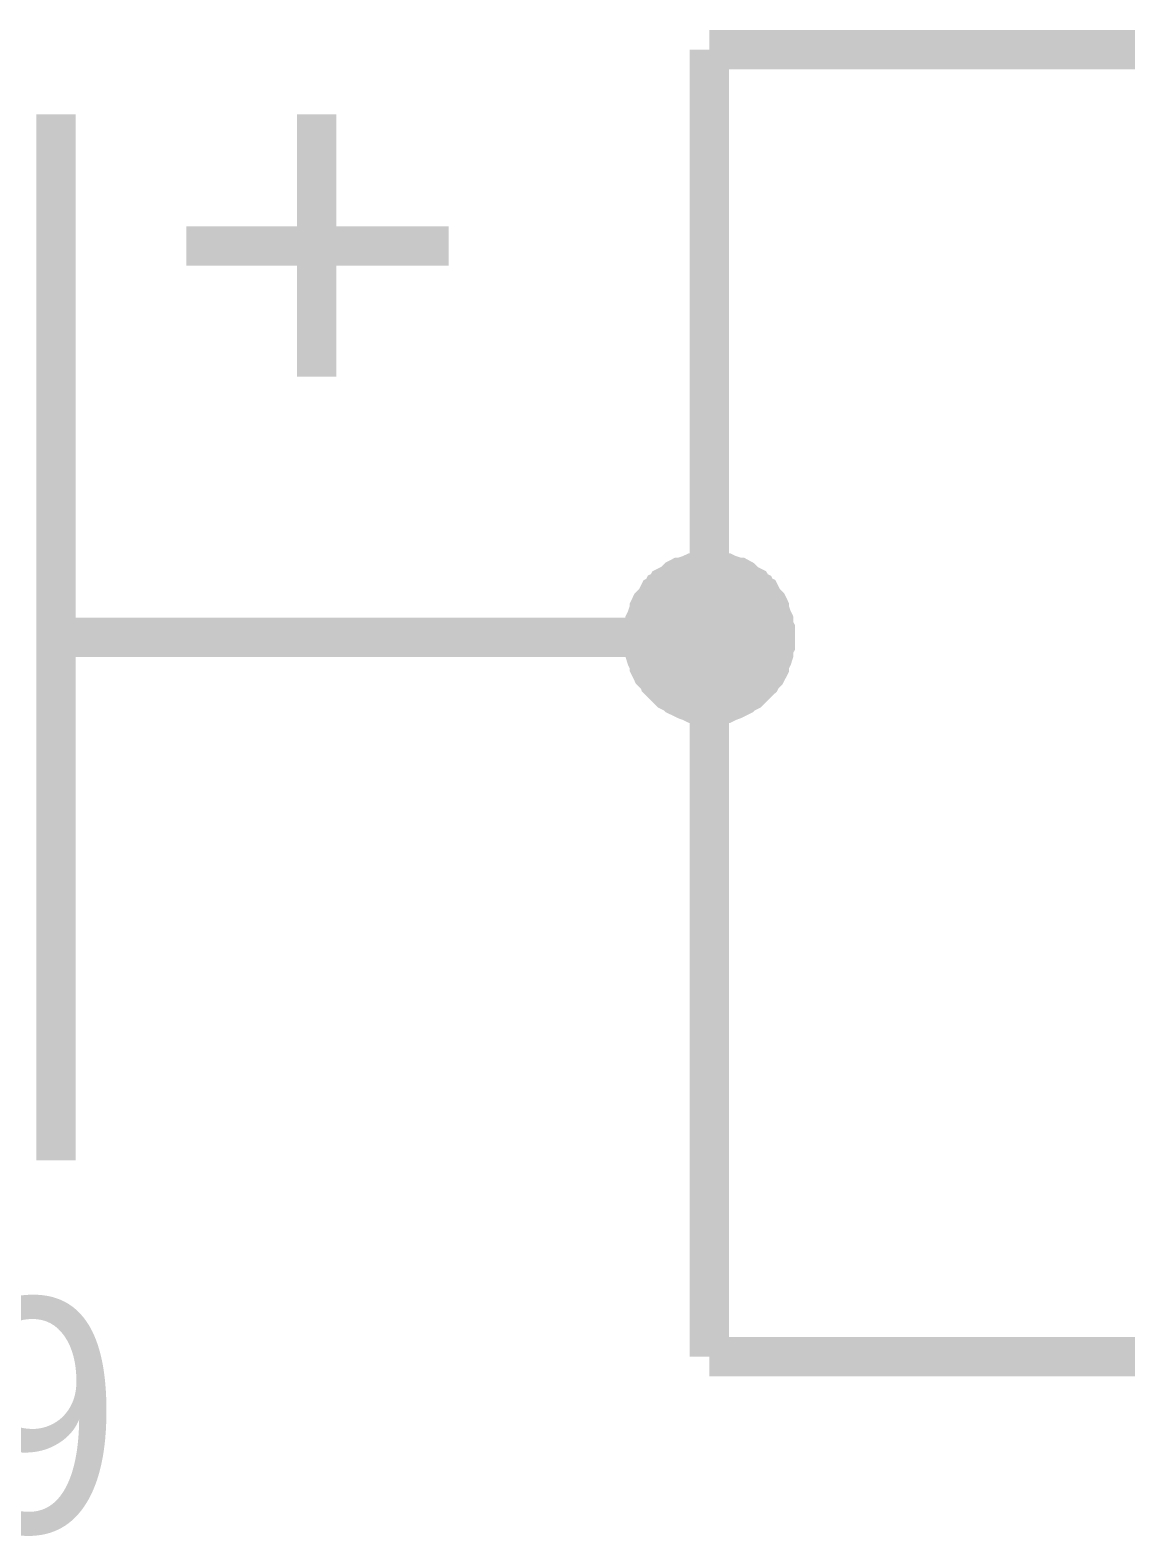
# Model space of a CAD drawing. Header units: inches. Extents: x 0 to 420, y 0 to 297.
# Drawn here: x 273.29 to 281.66, y 185.13 to 196.64 of the extents above; entities that cross this region are included whole.
import ezdxf

# ---------------------------------------------------------------- set-up
doc = ezdxf.new("R2010")
doc.units = ezdxf.units.IN
doc.layers.add('Sheet', color=255, linetype='Continuous')

msp = doc.modelspace()

# ---------------------------------------------------------------- linework, layer by layer
at = {"layer": 'Sheet'}
for points, const_width in [([(283.475, 196.491), (278.481, 196.491)], 0.3), ([(278.481, 186.499), (278.481, 186.499), (278.481, 191.999), (278.481, 191.999), (278.481, 196.491)], 0.3), ([(273.486, 195.998), (273.486, 188)], 0.3), ([(275.479, 193.993), (275.479, 195.998)], 0.3), ([(276.487, 194.99), (274.483, 194.99)], 0.3), ([(277.977, 191.999), (277.977, 192.022), (277.977, 192.055), (277.988, 192.078), (277.988, 192.1), (277.988, 192.122), (277.999, 192.145), (278.01, 192.178), (278.022, 192.201), (278.022, 192.223), (278.033, 192.246), (278.044, 192.257), (278.066, 192.279), (278.078, 192.302), (278.089, 192.324), (278.111, 192.335), (278.122, 192.358), (278.145, 192.369), (278.156, 192.391), (278.178, 192.402), (278.201, 192.414), (278.223, 192.436), (278.234, 192.447), (278.257, 192.459), (278.279, 192.459), (278.302, 192.47), (278.335, 192.481), (278.358, 192.492), (278.38, 192.492), (278.402, 192.492), (278.425, 192.503), (278.458, 192.503), (278.481, 192.503)], 0.3), ([(277.977, 191.999), (277.977, 192.022), (277.977, 192.055), (277.988, 192.078), (277.988, 192.1), (277.988, 192.122), (277.999, 192.145), (278.01, 192.178), (278.022, 192.201), (278.022, 192.223), (278.033, 192.246), (278.044, 192.257), (278.066, 192.279), (278.078, 192.302), (278.089, 192.324), (278.111, 192.335), (278.122, 192.358), (278.145, 192.369), (278.156, 192.391), (278.178, 192.402), (278.201, 192.414), (278.223, 192.436), (278.234, 192.447), (278.257, 192.459), (278.279, 192.459), (278.302, 192.47), (278.335, 192.481), (278.358, 192.492), (278.38, 192.492), (278.402, 192.492), (278.425, 192.503), (278.458, 192.503), (278.481, 192.503)], 0.3), ([(277.977, 191.999), (277.977, 192.022), (277.977, 192.055), (277.988, 192.078), (277.988, 192.1), (277.988, 192.122), (277.999, 192.145), (278.01, 192.178), (278.022, 192.201), (278.022, 192.223), (278.033, 192.246), (278.044, 192.257), (278.066, 192.279), (278.078, 192.302), (278.089, 192.324), (278.111, 192.335), (278.122, 192.358), (278.145, 192.369), (278.156, 192.391), (278.178, 192.402), (278.201, 192.414), (278.223, 192.436), (278.234, 192.447), (278.257, 192.459), (278.279, 192.459), (278.302, 192.47), (278.335, 192.481), (278.358, 192.492), (278.38, 192.492), (278.402, 192.492), (278.425, 192.503), (278.458, 192.503), (278.481, 192.503)], 0.3), ([(277.977, 191.999), (277.977, 192.022), (277.977, 192.055), (277.988, 192.078), (277.988, 192.1), (277.988, 192.122), (277.999, 192.145), (278.01, 192.178), (278.022, 192.201), (278.022, 192.223), (278.033, 192.246), (278.044, 192.257), (278.066, 192.279), (278.078, 192.302), (278.089, 192.324), (278.111, 192.335), (278.122, 192.358), (278.145, 192.369), (278.156, 192.391), (278.178, 192.402), (278.201, 192.414), (278.223, 192.436), (278.234, 192.447), (278.257, 192.459), (278.279, 192.459), (278.302, 192.47), (278.335, 192.481), (278.358, 192.492), (278.38, 192.492), (278.402, 192.492), (278.425, 192.503), (278.458, 192.503), (278.481, 192.503)], 0.3), ([(277.977, 191.999), (277.977, 192.022), (277.977, 192.055), (277.988, 192.078), (277.988, 192.1), (277.988, 192.122), (277.999, 192.145), (278.01, 192.178), (278.022, 192.201), (278.022, 192.223), (278.033, 192.246), (278.044, 192.257), (278.066, 192.279), (278.078, 192.302), (278.089, 192.324), (278.111, 192.335), (278.122, 192.358), (278.145, 192.369), (278.156, 192.391), (278.178, 192.402), (278.201, 192.414), (278.223, 192.436), (278.234, 192.447), (278.257, 192.459), (278.279, 192.459), (278.302, 192.47), (278.335, 192.481), (278.358, 192.492), (278.38, 192.492), (278.402, 192.492), (278.425, 192.503), (278.458, 192.503), (278.481, 192.503)], 0.3), ([(278.481, 192.503), (278.481, 192.503)], 0.3), ([(278.481, 192.503), (278.503, 192.503), (278.537, 192.503), (278.559, 192.492), (278.581, 192.492), (278.604, 192.492), (278.626, 192.481), (278.66, 192.47), (278.682, 192.459), (278.705, 192.459), (278.727, 192.447), (278.738, 192.436), (278.761, 192.414), (278.783, 192.402), (278.805, 192.391), (278.817, 192.369), (278.839, 192.358), (278.85, 192.335), (278.873, 192.324), (278.884, 192.302), (278.895, 192.279), (278.917, 192.257), (278.929, 192.246), (278.94, 192.223), (278.94, 192.201), (278.951, 192.178), (278.962, 192.145), (278.973, 192.122), (278.973, 192.1), (278.973, 192.078), (278.985, 192.055), (278.985, 192.022), (278.985, 191.999)], 0.3), ([(278.481, 192.503), (278.481, 192.503)], 0.3), ([(278.481, 192.503), (278.503, 192.503), (278.537, 192.503), (278.559, 192.492), (278.581, 192.492), (278.604, 192.492), (278.626, 192.481), (278.66, 192.47), (278.682, 192.459), (278.705, 192.459), (278.727, 192.447), (278.738, 192.436), (278.761, 192.414), (278.783, 192.402), (278.805, 192.391), (278.817, 192.369), (278.839, 192.358), (278.85, 192.335), (278.873, 192.324), (278.884, 192.302), (278.895, 192.279), (278.917, 192.257), (278.929, 192.246), (278.94, 192.223), (278.94, 192.201), (278.951, 192.178), (278.962, 192.145), (278.973, 192.122), (278.973, 192.1), (278.973, 192.078), (278.985, 192.055), (278.985, 192.022), (278.985, 191.999)], 0.3), ([(278.481, 192.503), (278.481, 192.503)], 0.3), ([(278.481, 192.503), (278.503, 192.503), (278.537, 192.503), (278.559, 192.492), (278.581, 192.492), (278.604, 192.492), (278.626, 192.481), (278.66, 192.47), (278.682, 192.459), (278.705, 192.459), (278.727, 192.447), (278.738, 192.436), (278.761, 192.414), (278.783, 192.402), (278.805, 192.391), (278.817, 192.369), (278.839, 192.358), (278.85, 192.335), (278.873, 192.324), (278.884, 192.302), (278.895, 192.279), (278.917, 192.257), (278.929, 192.246), (278.94, 192.223), (278.94, 192.201), (278.951, 192.178), (278.962, 192.145), (278.973, 192.122), (278.973, 192.1), (278.973, 192.078), (278.985, 192.055), (278.985, 192.022), (278.985, 191.999)], 0.3), ([(278.481, 192.503), (278.481, 192.503)], 0.3), ([(278.481, 192.503), (278.503, 192.503), (278.537, 192.503), (278.559, 192.492), (278.581, 192.492), (278.604, 192.492), (278.626, 192.481), (278.66, 192.47), (278.682, 192.459), (278.705, 192.459), (278.727, 192.447), (278.738, 192.436), (278.761, 192.414), (278.783, 192.402), (278.805, 192.391), (278.817, 192.369), (278.839, 192.358), (278.85, 192.335), (278.873, 192.324), (278.884, 192.302), (278.895, 192.279), (278.917, 192.257), (278.929, 192.246), (278.94, 192.223), (278.94, 192.201), (278.951, 192.178), (278.962, 192.145), (278.973, 192.122), (278.973, 192.1), (278.973, 192.078), (278.985, 192.055), (278.985, 192.022), (278.985, 191.999)], 0.3), ([(278.481, 192.503), (278.481, 192.503)], 0.3), ([(278.481, 192.503), (278.503, 192.503), (278.537, 192.503), (278.559, 192.492), (278.581, 192.492), (278.604, 192.492), (278.626, 192.481), (278.66, 192.47), (278.682, 192.459), (278.705, 192.459), (278.727, 192.447), (278.738, 192.436), (278.761, 192.414), (278.783, 192.402), (278.805, 192.391), (278.817, 192.369), (278.839, 192.358), (278.85, 192.335), (278.873, 192.324), (278.884, 192.302), (278.895, 192.279), (278.917, 192.257), (278.929, 192.246), (278.94, 192.223), (278.94, 192.201), (278.951, 192.178), (278.962, 192.145), (278.973, 192.122), (278.973, 192.1), (278.973, 192.078), (278.985, 192.055), (278.985, 192.022), (278.985, 191.999)], 0.3), ([(277.977, 191.999), (277.977, 192.022), (277.977, 192.055), (277.988, 192.078), (277.988, 192.1), (277.988, 192.122), (277.999, 192.145), (278.01, 192.178), (278.022, 192.201), (278.022, 192.223), (278.033, 192.246), (278.044, 192.257), (278.066, 192.279), (278.078, 192.302), (278.089, 192.324), (278.111, 192.335), (278.122, 192.358), (278.145, 192.369), (278.156, 192.391), (278.178, 192.402), (278.201, 192.414), (278.223, 192.436), (278.234, 192.447), (278.257, 192.459), (278.279, 192.459), (278.302, 192.47), (278.335, 192.481), (278.358, 192.492), (278.38, 192.492), (278.402, 192.492), (278.425, 192.503), (278.458, 192.503), (278.481, 192.503)], 0.0991), ([(277.977, 191.999), (277.977, 192.022), (277.977, 192.055), (277.988, 192.078), (277.988, 192.1), (277.988, 192.122), (277.999, 192.145), (278.01, 192.178), (278.022, 192.201), (278.022, 192.223), (278.033, 192.246), (278.044, 192.257), (278.066, 192.279), (278.078, 192.302), (278.089, 192.324), (278.111, 192.335), (278.122, 192.358), (278.145, 192.369), (278.156, 192.391), (278.178, 192.402), (278.201, 192.414), (278.223, 192.436), (278.234, 192.447), (278.257, 192.459), (278.279, 192.459), (278.302, 192.47), (278.335, 192.481), (278.358, 192.492), (278.38, 192.492), (278.402, 192.492), (278.425, 192.503), (278.458, 192.503), (278.481, 192.503)], 0.0991), ([(277.977, 191.999), (277.977, 192.022), (277.977, 192.055), (277.988, 192.078), (277.988, 192.1), (277.988, 192.122), (277.999, 192.145), (278.01, 192.178), (278.022, 192.201), (278.022, 192.223), (278.033, 192.246), (278.044, 192.257), (278.066, 192.279), (278.078, 192.302), (278.089, 192.324), (278.111, 192.335), (278.122, 192.358), (278.145, 192.369), (278.156, 192.391), (278.178, 192.402), (278.201, 192.414), (278.223, 192.436), (278.234, 192.447), (278.257, 192.459), (278.279, 192.459), (278.302, 192.47), (278.335, 192.481), (278.358, 192.492), (278.38, 192.492), (278.402, 192.492), (278.425, 192.503), (278.458, 192.503), (278.481, 192.503)], 0.0991), ([(277.977, 191.999), (277.977, 192.022), (277.977, 192.055), (277.988, 192.078), (277.988, 192.1), (277.988, 192.122), (277.999, 192.145), (278.01, 192.178), (278.022, 192.201), (278.022, 192.223), (278.033, 192.246), (278.044, 192.257), (278.066, 192.279), (278.078, 192.302), (278.089, 192.324), (278.111, 192.335), (278.122, 192.358), (278.145, 192.369), (278.156, 192.391), (278.178, 192.402), (278.201, 192.414), (278.223, 192.436), (278.234, 192.447), (278.257, 192.459), (278.279, 192.459), (278.302, 192.47), (278.335, 192.481), (278.358, 192.492), (278.38, 192.492), (278.402, 192.492), (278.425, 192.503), (278.458, 192.503), (278.481, 192.503)], 0.0991), ([(277.977, 191.999), (277.977, 192.022), (277.977, 192.055), (277.988, 192.078), (277.988, 192.1), (277.988, 192.122), (277.999, 192.145), (278.01, 192.178), (278.022, 192.201), (278.022, 192.223), (278.033, 192.246), (278.044, 192.257), (278.066, 192.279), (278.078, 192.302), (278.089, 192.324), (278.111, 192.335), (278.122, 192.358), (278.145, 192.369), (278.156, 192.391), (278.178, 192.402), (278.201, 192.414), (278.223, 192.436), (278.234, 192.447), (278.257, 192.459), (278.279, 192.459), (278.302, 192.47), (278.335, 192.481), (278.358, 192.492), (278.38, 192.492), (278.402, 192.492), (278.425, 192.503), (278.458, 192.503), (278.481, 192.503)], 0.0991), ([(278.481, 192.503), (278.481, 192.503)], 0.0991), ([(278.481, 192.503), (278.503, 192.503), (278.537, 192.503), (278.559, 192.492), (278.581, 192.492), (278.604, 192.492), (278.626, 192.481), (278.66, 192.47), (278.682, 192.459), (278.705, 192.459), (278.727, 192.447), (278.738, 192.436), (278.761, 192.414), (278.783, 192.402), (278.805, 192.391), (278.817, 192.369), (278.839, 192.358), (278.85, 192.335), (278.873, 192.324), (278.884, 192.302), (278.895, 192.279), (278.917, 192.257), (278.929, 192.246), (278.94, 192.223), (278.94, 192.201), (278.951, 192.178), (278.962, 192.145), (278.973, 192.122), (278.973, 192.1), (278.973, 192.078), (278.985, 192.055), (278.985, 192.022), (278.985, 191.999)], 0.0991), ([(278.481, 192.503), (278.481, 192.503)], 0.0991), ([(278.481, 192.503), (278.503, 192.503), (278.537, 192.503), (278.559, 192.492), (278.581, 192.492), (278.604, 192.492), (278.626, 192.481), (278.66, 192.47), (278.682, 192.459), (278.705, 192.459), (278.727, 192.447), (278.738, 192.436), (278.761, 192.414), (278.783, 192.402), (278.805, 192.391), (278.817, 192.369), (278.839, 192.358), (278.85, 192.335), (278.873, 192.324), (278.884, 192.302), (278.895, 192.279), (278.917, 192.257), (278.929, 192.246), (278.94, 192.223), (278.94, 192.201), (278.951, 192.178), (278.962, 192.145), (278.973, 192.122), (278.973, 192.1), (278.973, 192.078), (278.985, 192.055), (278.985, 192.022), (278.985, 191.999)], 0.0991), ([(278.481, 192.503), (278.481, 192.503)], 0.0991), ([(278.481, 192.503), (278.503, 192.503), (278.537, 192.503), (278.559, 192.492), (278.581, 192.492), (278.604, 192.492), (278.626, 192.481), (278.66, 192.47), (278.682, 192.459), (278.705, 192.459), (278.727, 192.447), (278.738, 192.436), (278.761, 192.414), (278.783, 192.402), (278.805, 192.391), (278.817, 192.369), (278.839, 192.358), (278.85, 192.335), (278.873, 192.324), (278.884, 192.302), (278.895, 192.279), (278.917, 192.257), (278.929, 192.246), (278.94, 192.223), (278.94, 192.201), (278.951, 192.178), (278.962, 192.145), (278.973, 192.122), (278.973, 192.1), (278.973, 192.078), (278.985, 192.055), (278.985, 192.022), (278.985, 191.999)], 0.0991), ([(278.481, 192.503), (278.481, 192.503)], 0.0991), ([(278.481, 192.503), (278.503, 192.503), (278.537, 192.503), (278.559, 192.492), (278.581, 192.492), (278.604, 192.492), (278.626, 192.481), (278.66, 192.47), (278.682, 192.459), (278.705, 192.459), (278.727, 192.447), (278.738, 192.436), (278.761, 192.414), (278.783, 192.402), (278.805, 192.391), (278.817, 192.369), (278.839, 192.358), (278.85, 192.335), (278.873, 192.324), (278.884, 192.302), (278.895, 192.279), (278.917, 192.257), (278.929, 192.246), (278.94, 192.223), (278.94, 192.201), (278.951, 192.178), (278.962, 192.145), (278.973, 192.122), (278.973, 192.1), (278.973, 192.078), (278.985, 192.055), (278.985, 192.022), (278.985, 191.999)], 0.0991), ([(278.481, 192.503), (278.481, 192.503)], 0.0991), ([(278.481, 192.503), (278.503, 192.503), (278.537, 192.503), (278.559, 192.492), (278.581, 192.492), (278.604, 192.492), (278.626, 192.481), (278.66, 192.47), (278.682, 192.459), (278.705, 192.459), (278.727, 192.447), (278.738, 192.436), (278.761, 192.414), (278.783, 192.402), (278.805, 192.391), (278.817, 192.369), (278.839, 192.358), (278.85, 192.335), (278.873, 192.324), (278.884, 192.302), (278.895, 192.279), (278.917, 192.257), (278.929, 192.246), (278.94, 192.223), (278.94, 192.201), (278.951, 192.178), (278.962, 192.145), (278.973, 192.122), (278.973, 192.1), (278.973, 192.078), (278.985, 192.055), (278.985, 192.022), (278.985, 191.999)], 0.0991), ([(273.486, 191.999), (278.481, 191.999)], 0.3), ([(278.481, 191.484), (278.458, 191.484), (278.425, 191.484), (278.402, 191.495), (278.38, 191.495), (278.358, 191.495), (278.335, 191.506), (278.302, 191.518), (278.279, 191.529), (278.257, 191.54), (278.234, 191.551), (278.223, 191.562), (278.201, 191.574), (278.178, 191.585), (278.156, 191.607), (278.145, 191.618), (278.122, 191.641), (278.111, 191.652), (278.089, 191.674), (278.078, 191.697), (278.066, 191.708), (278.044, 191.73), (278.033, 191.753), (278.022, 191.775), (278.022, 191.798), (278.01, 191.82), (277.999, 191.842), (277.988, 191.876), (277.988, 191.898), (277.988, 191.921), (277.977, 191.943), (277.977, 191.977), (277.977, 191.999)], 0.3), ([(277.977, 191.999), (277.977, 191.999)], 0.3), ([(278.481, 191.484), (278.458, 191.484), (278.425, 191.484), (278.402, 191.495), (278.38, 191.495), (278.358, 191.495), (278.335, 191.506), (278.302, 191.518), (278.279, 191.529), (278.257, 191.54), (278.234, 191.551), (278.223, 191.562), (278.201, 191.574), (278.178, 191.585), (278.156, 191.607), (278.145, 191.618), (278.122, 191.641), (278.111, 191.652), (278.089, 191.674), (278.078, 191.697), (278.066, 191.708), (278.044, 191.73), (278.033, 191.753), (278.022, 191.775), (278.022, 191.798), (278.01, 191.82), (277.999, 191.842), (277.988, 191.876), (277.988, 191.898), (277.988, 191.921), (277.977, 191.943), (277.977, 191.977), (277.977, 191.999)], 0.3), ([(277.977, 191.999), (277.977, 191.999)], 0.3), ([(278.481, 191.484), (278.458, 191.484), (278.425, 191.484), (278.402, 191.495), (278.38, 191.495), (278.358, 191.495), (278.335, 191.506), (278.302, 191.518), (278.279, 191.529), (278.257, 191.54), (278.234, 191.551), (278.223, 191.562), (278.201, 191.574), (278.178, 191.585), (278.156, 191.607), (278.145, 191.618), (278.122, 191.641), (278.111, 191.652), (278.089, 191.674), (278.078, 191.697), (278.066, 191.708), (278.044, 191.73), (278.033, 191.753), (278.022, 191.775), (278.022, 191.798), (278.01, 191.82), (277.999, 191.842), (277.988, 191.876), (277.988, 191.898), (277.988, 191.921), (277.977, 191.943), (277.977, 191.977), (277.977, 191.999)], 0.3), ([(277.977, 191.999), (277.977, 191.999)], 0.3), ([(278.481, 191.484), (278.458, 191.484), (278.425, 191.484), (278.402, 191.495), (278.38, 191.495), (278.358, 191.495), (278.335, 191.506), (278.302, 191.518), (278.279, 191.529), (278.257, 191.54), (278.234, 191.551), (278.223, 191.562), (278.201, 191.574), (278.178, 191.585), (278.156, 191.607), (278.145, 191.618), (278.122, 191.641), (278.111, 191.652), (278.089, 191.674), (278.078, 191.697), (278.066, 191.708), (278.044, 191.73), (278.033, 191.753), (278.022, 191.775), (278.022, 191.798), (278.01, 191.82), (277.999, 191.842), (277.988, 191.876), (277.988, 191.898), (277.988, 191.921), (277.977, 191.943), (277.977, 191.977), (277.977, 191.999)], 0.3), ([(277.977, 191.999), (277.977, 191.999)], 0.3), ([(278.481, 191.484), (278.458, 191.484), (278.425, 191.484), (278.402, 191.495), (278.38, 191.495), (278.358, 191.495), (278.335, 191.506), (278.302, 191.518), (278.279, 191.529), (278.257, 191.54), (278.234, 191.551), (278.223, 191.562), (278.201, 191.574), (278.178, 191.585), (278.156, 191.607), (278.145, 191.618), (278.122, 191.641), (278.111, 191.652), (278.089, 191.674), (278.078, 191.697), (278.066, 191.708), (278.044, 191.73), (278.033, 191.753), (278.022, 191.775), (278.022, 191.798), (278.01, 191.82), (277.999, 191.842), (277.988, 191.876), (277.988, 191.898), (277.988, 191.921), (277.977, 191.943), (277.977, 191.977), (277.977, 191.999)], 0.3), ([(277.977, 191.999), (277.977, 191.999)], 0.3), ([(278.985, 191.999), (278.985, 191.977), (278.985, 191.943), (278.973, 191.921), (278.973, 191.898), (278.973, 191.876), (278.962, 191.842), (278.951, 191.82), (278.94, 191.798), (278.94, 191.775), (278.929, 191.753), (278.917, 191.73), (278.895, 191.708), (278.884, 191.697), (278.873, 191.674), (278.85, 191.652), (278.839, 191.641), (278.817, 191.618), (278.805, 191.607), (278.783, 191.585), (278.761, 191.574), (278.738, 191.562), (278.727, 191.551), (278.705, 191.54), (278.682, 191.529), (278.66, 191.518), (278.626, 191.506), (278.604, 191.495), (278.581, 191.495), (278.559, 191.495), (278.537, 191.484), (278.503, 191.484), (278.481, 191.484)], 0.3), ([(278.985, 191.999), (278.985, 191.977), (278.985, 191.943), (278.973, 191.921), (278.973, 191.898), (278.973, 191.876), (278.962, 191.842), (278.951, 191.82), (278.94, 191.798), (278.94, 191.775), (278.929, 191.753), (278.917, 191.73), (278.895, 191.708), (278.884, 191.697), (278.873, 191.674), (278.85, 191.652), (278.839, 191.641), (278.817, 191.618), (278.805, 191.607), (278.783, 191.585), (278.761, 191.574), (278.738, 191.562), (278.727, 191.551), (278.705, 191.54), (278.682, 191.529), (278.66, 191.518), (278.626, 191.506), (278.604, 191.495), (278.581, 191.495), (278.559, 191.495), (278.537, 191.484), (278.503, 191.484), (278.481, 191.484)], 0.3), ([(278.985, 191.999), (278.985, 191.977), (278.985, 191.943), (278.973, 191.921), (278.973, 191.898), (278.973, 191.876), (278.962, 191.842), (278.951, 191.82), (278.94, 191.798), (278.94, 191.775), (278.929, 191.753), (278.917, 191.73), (278.895, 191.708), (278.884, 191.697), (278.873, 191.674), (278.85, 191.652), (278.839, 191.641), (278.817, 191.618), (278.805, 191.607), (278.783, 191.585), (278.761, 191.574), (278.738, 191.562), (278.727, 191.551), (278.705, 191.54), (278.682, 191.529), (278.66, 191.518), (278.626, 191.506), (278.604, 191.495), (278.581, 191.495), (278.559, 191.495), (278.537, 191.484), (278.503, 191.484), (278.481, 191.484)], 0.3), ([(278.985, 191.999), (278.985, 191.977), (278.985, 191.943), (278.973, 191.921), (278.973, 191.898), (278.973, 191.876), (278.962, 191.842), (278.951, 191.82), (278.94, 191.798), (278.94, 191.775), (278.929, 191.753), (278.917, 191.73), (278.895, 191.708), (278.884, 191.697), (278.873, 191.674), (278.85, 191.652), (278.839, 191.641), (278.817, 191.618), (278.805, 191.607), (278.783, 191.585), (278.761, 191.574), (278.738, 191.562), (278.727, 191.551), (278.705, 191.54), (278.682, 191.529), (278.66, 191.518), (278.626, 191.506), (278.604, 191.495), (278.581, 191.495), (278.559, 191.495), (278.537, 191.484), (278.503, 191.484), (278.481, 191.484)], 0.3), ([(278.985, 191.999), (278.985, 191.977), (278.985, 191.943), (278.973, 191.921), (278.973, 191.898), (278.973, 191.876), (278.962, 191.842), (278.951, 191.82), (278.94, 191.798), (278.94, 191.775), (278.929, 191.753), (278.917, 191.73), (278.895, 191.708), (278.884, 191.697), (278.873, 191.674), (278.85, 191.652), (278.839, 191.641), (278.817, 191.618), (278.805, 191.607), (278.783, 191.585), (278.761, 191.574), (278.738, 191.562), (278.727, 191.551), (278.705, 191.54), (278.682, 191.529), (278.66, 191.518), (278.626, 191.506), (278.604, 191.495), (278.581, 191.495), (278.559, 191.495), (278.537, 191.484), (278.503, 191.484), (278.481, 191.484)], 0.3), ([(278.985, 191.999), (278.985, 191.999), (278.985, 191.999), (278.985, 191.999), (278.985, 191.999), (278.985, 191.999), (278.985, 191.999), (278.985, 191.999), (278.985, 191.999), (278.985, 191.999), (278.985, 191.999), (278.985, 191.999), (278.985, 191.999), (278.985, 191.999), (278.985, 191.999), (278.985, 191.999), (278.985, 191.999), (278.985, 191.999), (278.985, 191.999), (278.985, 191.999), (278.985, 191.999), (278.985, 191.999), (278.985, 191.999), (278.985, 191.999), (278.985, 191.999), (278.985, 191.999), (278.985, 191.999), (278.985, 191.999), (278.985, 191.999), (278.985, 191.999), (278.985, 191.999), (278.985, 191.999), (278.985, 191.999)], 0.3), ([(278.985, 191.999), (278.985, 191.999)], 0.3), ([(278.985, 191.999), (278.985, 191.999), (278.985, 191.999), (278.985, 191.999), (278.985, 191.999), (278.985, 191.999), (278.985, 191.999), (278.985, 191.999), (278.985, 191.999), (278.985, 191.999), (278.985, 191.999), (278.985, 191.999), (278.985, 191.999), (278.985, 191.999), (278.985, 191.999), (278.985, 191.999), (278.985, 191.999), (278.985, 191.999), (278.985, 191.999), (278.985, 191.999), (278.985, 191.999), (278.985, 191.999), (278.985, 191.999), (278.985, 191.999), (278.985, 191.999), (278.985, 191.999), (278.985, 191.999), (278.985, 191.999), (278.985, 191.999), (278.985, 191.999), (278.985, 191.999), (278.985, 191.999), (278.985, 191.999)], 0.3), ([(278.985, 191.999), (278.985, 191.999)], 0.3), ([(278.985, 191.999), (278.985, 191.999), (278.985, 191.999), (278.985, 191.999), (278.985, 191.999), (278.985, 191.999), (278.985, 191.999), (278.985, 191.999), (278.985, 191.999), (278.985, 191.999), (278.985, 191.999), (278.985, 191.999), (278.985, 191.999), (278.985, 191.999), (278.985, 191.999), (278.985, 191.999), (278.985, 191.999), (278.985, 191.999), (278.985, 191.999), (278.985, 191.999), (278.985, 191.999), (278.985, 191.999), (278.985, 191.999), (278.985, 191.999), (278.985, 191.999), (278.985, 191.999), (278.985, 191.999), (278.985, 191.999), (278.985, 191.999), (278.985, 191.999), (278.985, 191.999), (278.985, 191.999), (278.985, 191.999)], 0.3), ([(278.985, 191.999), (278.985, 191.999)], 0.3), ([(278.985, 191.999), (278.985, 191.999), (278.985, 191.999), (278.985, 191.999), (278.985, 191.999), (278.985, 191.999), (278.985, 191.999), (278.985, 191.999), (278.985, 191.999), (278.985, 191.999), (278.985, 191.999), (278.985, 191.999), (278.985, 191.999), (278.985, 191.999), (278.985, 191.999), (278.985, 191.999), (278.985, 191.999), (278.985, 191.999), (278.985, 191.999), (278.985, 191.999), (278.985, 191.999), (278.985, 191.999), (278.985, 191.999), (278.985, 191.999), (278.985, 191.999), (278.985, 191.999), (278.985, 191.999), (278.985, 191.999), (278.985, 191.999), (278.985, 191.999), (278.985, 191.999), (278.985, 191.999), (278.985, 191.999)], 0.3), ([(278.985, 191.999), (278.985, 191.999)], 0.3), ([(278.985, 191.999), (278.985, 191.999), (278.985, 191.999), (278.985, 191.999), (278.985, 191.999), (278.985, 191.999), (278.985, 191.999), (278.985, 191.999), (278.985, 191.999), (278.985, 191.999), (278.985, 191.999), (278.985, 191.999), (278.985, 191.999), (278.985, 191.999), (278.985, 191.999), (278.985, 191.999), (278.985, 191.999), (278.985, 191.999), (278.985, 191.999), (278.985, 191.999), (278.985, 191.999), (278.985, 191.999), (278.985, 191.999), (278.985, 191.999), (278.985, 191.999), (278.985, 191.999), (278.985, 191.999), (278.985, 191.999), (278.985, 191.999), (278.985, 191.999), (278.985, 191.999), (278.985, 191.999), (278.985, 191.999)], 0.3), ([(278.985, 191.999), (278.985, 191.999)], 0.3), ([(278.481, 191.484), (278.458, 191.484), (278.425, 191.484), (278.402, 191.495), (278.38, 191.495), (278.358, 191.495), (278.335, 191.506), (278.302, 191.518), (278.279, 191.529), (278.257, 191.54), (278.234, 191.551), (278.223, 191.562), (278.201, 191.574), (278.178, 191.585), (278.156, 191.607), (278.145, 191.618), (278.122, 191.641), (278.111, 191.652), (278.089, 191.674), (278.078, 191.697), (278.066, 191.708), (278.044, 191.73), (278.033, 191.753), (278.022, 191.775), (278.022, 191.798), (278.01, 191.82), (277.999, 191.842), (277.988, 191.876), (277.988, 191.898), (277.988, 191.921), (277.977, 191.943), (277.977, 191.977), (277.977, 191.999)], 0.0991), ([(277.977, 191.999), (277.977, 191.999)], 0.0991), ([(278.481, 191.484), (278.458, 191.484), (278.425, 191.484), (278.402, 191.495), (278.38, 191.495), (278.358, 191.495), (278.335, 191.506), (278.302, 191.518), (278.279, 191.529), (278.257, 191.54), (278.234, 191.551), (278.223, 191.562), (278.201, 191.574), (278.178, 191.585), (278.156, 191.607), (278.145, 191.618), (278.122, 191.641), (278.111, 191.652), (278.089, 191.674), (278.078, 191.697), (278.066, 191.708), (278.044, 191.73), (278.033, 191.753), (278.022, 191.775), (278.022, 191.798), (278.01, 191.82), (277.999, 191.842), (277.988, 191.876), (277.988, 191.898), (277.988, 191.921), (277.977, 191.943), (277.977, 191.977), (277.977, 191.999)], 0.0991), ([(277.977, 191.999), (277.977, 191.999)], 0.0991), ([(278.481, 191.484), (278.458, 191.484), (278.425, 191.484), (278.402, 191.495), (278.38, 191.495), (278.358, 191.495), (278.335, 191.506), (278.302, 191.518), (278.279, 191.529), (278.257, 191.54), (278.234, 191.551), (278.223, 191.562), (278.201, 191.574), (278.178, 191.585), (278.156, 191.607), (278.145, 191.618), (278.122, 191.641), (278.111, 191.652), (278.089, 191.674), (278.078, 191.697), (278.066, 191.708), (278.044, 191.73), (278.033, 191.753), (278.022, 191.775), (278.022, 191.798), (278.01, 191.82), (277.999, 191.842), (277.988, 191.876), (277.988, 191.898), (277.988, 191.921), (277.977, 191.943), (277.977, 191.977), (277.977, 191.999)], 0.0991), ([(277.977, 191.999), (277.977, 191.999)], 0.0991), ([(278.481, 191.484), (278.458, 191.484), (278.425, 191.484), (278.402, 191.495), (278.38, 191.495), (278.358, 191.495), (278.335, 191.506), (278.302, 191.518), (278.279, 191.529), (278.257, 191.54), (278.234, 191.551), (278.223, 191.562), (278.201, 191.574), (278.178, 191.585), (278.156, 191.607), (278.145, 191.618), (278.122, 191.641), (278.111, 191.652), (278.089, 191.674), (278.078, 191.697), (278.066, 191.708), (278.044, 191.73), (278.033, 191.753), (278.022, 191.775), (278.022, 191.798), (278.01, 191.82), (277.999, 191.842), (277.988, 191.876), (277.988, 191.898), (277.988, 191.921), (277.977, 191.943), (277.977, 191.977), (277.977, 191.999)], 0.0991), ([(277.977, 191.999), (277.977, 191.999)], 0.0991), ([(278.481, 191.484), (278.458, 191.484), (278.425, 191.484), (278.402, 191.495), (278.38, 191.495), (278.358, 191.495), (278.335, 191.506), (278.302, 191.518), (278.279, 191.529), (278.257, 191.54), (278.234, 191.551), (278.223, 191.562), (278.201, 191.574), (278.178, 191.585), (278.156, 191.607), (278.145, 191.618), (278.122, 191.641), (278.111, 191.652), (278.089, 191.674), (278.078, 191.697), (278.066, 191.708), (278.044, 191.73), (278.033, 191.753), (278.022, 191.775), (278.022, 191.798), (278.01, 191.82), (277.999, 191.842), (277.988, 191.876), (277.988, 191.898), (277.988, 191.921), (277.977, 191.943), (277.977, 191.977), (277.977, 191.999)], 0.0991), ([(277.977, 191.999), (277.977, 191.999)], 0.0991), ([(278.985, 191.999), (278.985, 191.977), (278.985, 191.943), (278.973, 191.921), (278.973, 191.898), (278.973, 191.876), (278.962, 191.842), (278.951, 191.82), (278.94, 191.798), (278.94, 191.775), (278.929, 191.753), (278.917, 191.73), (278.895, 191.708), (278.884, 191.697), (278.873, 191.674), (278.85, 191.652), (278.839, 191.641), (278.817, 191.618), (278.805, 191.607), (278.783, 191.585), (278.761, 191.574), (278.738, 191.562), (278.727, 191.551), (278.705, 191.54), (278.682, 191.529), (278.66, 191.518), (278.626, 191.506), (278.604, 191.495), (278.581, 191.495), (278.559, 191.495), (278.537, 191.484), (278.503, 191.484), (278.481, 191.484)], 0.0991), ([(278.985, 191.999), (278.985, 191.977), (278.985, 191.943), (278.973, 191.921), (278.973, 191.898), (278.973, 191.876), (278.962, 191.842), (278.951, 191.82), (278.94, 191.798), (278.94, 191.775), (278.929, 191.753), (278.917, 191.73), (278.895, 191.708), (278.884, 191.697), (278.873, 191.674), (278.85, 191.652), (278.839, 191.641), (278.817, 191.618), (278.805, 191.607), (278.783, 191.585), (278.761, 191.574), (278.738, 191.562), (278.727, 191.551), (278.705, 191.54), (278.682, 191.529), (278.66, 191.518), (278.626, 191.506), (278.604, 191.495), (278.581, 191.495), (278.559, 191.495), (278.537, 191.484), (278.503, 191.484), (278.481, 191.484)], 0.0991), ([(278.985, 191.999), (278.985, 191.977), (278.985, 191.943), (278.973, 191.921), (278.973, 191.898), (278.973, 191.876), (278.962, 191.842), (278.951, 191.82), (278.94, 191.798), (278.94, 191.775), (278.929, 191.753), (278.917, 191.73), (278.895, 191.708), (278.884, 191.697), (278.873, 191.674), (278.85, 191.652), (278.839, 191.641), (278.817, 191.618), (278.805, 191.607), (278.783, 191.585), (278.761, 191.574), (278.738, 191.562), (278.727, 191.551), (278.705, 191.54), (278.682, 191.529), (278.66, 191.518), (278.626, 191.506), (278.604, 191.495), (278.581, 191.495), (278.559, 191.495), (278.537, 191.484), (278.503, 191.484), (278.481, 191.484)], 0.0991), ([(278.985, 191.999), (278.985, 191.977), (278.985, 191.943), (278.973, 191.921), (278.973, 191.898), (278.973, 191.876), (278.962, 191.842), (278.951, 191.82), (278.94, 191.798), (278.94, 191.775), (278.929, 191.753), (278.917, 191.73), (278.895, 191.708), (278.884, 191.697), (278.873, 191.674), (278.85, 191.652), (278.839, 191.641), (278.817, 191.618), (278.805, 191.607), (278.783, 191.585), (278.761, 191.574), (278.738, 191.562), (278.727, 191.551), (278.705, 191.54), (278.682, 191.529), (278.66, 191.518), (278.626, 191.506), (278.604, 191.495), (278.581, 191.495), (278.559, 191.495), (278.537, 191.484), (278.503, 191.484), (278.481, 191.484)], 0.0991), ([(278.985, 191.999), (278.985, 191.977), (278.985, 191.943), (278.973, 191.921), (278.973, 191.898), (278.973, 191.876), (278.962, 191.842), (278.951, 191.82), (278.94, 191.798), (278.94, 191.775), (278.929, 191.753), (278.917, 191.73), (278.895, 191.708), (278.884, 191.697), (278.873, 191.674), (278.85, 191.652), (278.839, 191.641), (278.817, 191.618), (278.805, 191.607), (278.783, 191.585), (278.761, 191.574), (278.738, 191.562), (278.727, 191.551), (278.705, 191.54), (278.682, 191.529), (278.66, 191.518), (278.626, 191.506), (278.604, 191.495), (278.581, 191.495), (278.559, 191.495), (278.537, 191.484), (278.503, 191.484), (278.481, 191.484)], 0.0991), ([(278.985, 191.999), (278.985, 191.999), (278.985, 191.999), (278.985, 191.999), (278.985, 191.999), (278.985, 191.999), (278.985, 191.999), (278.985, 191.999), (278.985, 191.999), (278.985, 191.999), (278.985, 191.999), (278.985, 191.999), (278.985, 191.999), (278.985, 191.999), (278.985, 191.999), (278.985, 191.999), (278.985, 191.999), (278.985, 191.999), (278.985, 191.999), (278.985, 191.999), (278.985, 191.999), (278.985, 191.999), (278.985, 191.999), (278.985, 191.999), (278.985, 191.999), (278.985, 191.999), (278.985, 191.999), (278.985, 191.999), (278.985, 191.999), (278.985, 191.999), (278.985, 191.999), (278.985, 191.999), (278.985, 191.999)], 0.0991), ([(278.985, 191.999), (278.985, 191.999)], 0.0991), ([(278.985, 191.999), (278.985, 191.999), (278.985, 191.999), (278.985, 191.999), (278.985, 191.999), (278.985, 191.999), (278.985, 191.999), (278.985, 191.999), (278.985, 191.999), (278.985, 191.999), (278.985, 191.999), (278.985, 191.999), (278.985, 191.999), (278.985, 191.999), (278.985, 191.999), (278.985, 191.999), (278.985, 191.999), (278.985, 191.999), (278.985, 191.999), (278.985, 191.999), (278.985, 191.999), (278.985, 191.999), (278.985, 191.999), (278.985, 191.999), (278.985, 191.999), (278.985, 191.999), (278.985, 191.999), (278.985, 191.999), (278.985, 191.999), (278.985, 191.999), (278.985, 191.999), (278.985, 191.999), (278.985, 191.999)], 0.0991), ([(278.985, 191.999), (278.985, 191.999)], 0.0991), ([(278.985, 191.999), (278.985, 191.999), (278.985, 191.999), (278.985, 191.999), (278.985, 191.999), (278.985, 191.999), (278.985, 191.999), (278.985, 191.999), (278.985, 191.999), (278.985, 191.999), (278.985, 191.999), (278.985, 191.999), (278.985, 191.999), (278.985, 191.999), (278.985, 191.999), (278.985, 191.999), (278.985, 191.999), (278.985, 191.999), (278.985, 191.999), (278.985, 191.999), (278.985, 191.999), (278.985, 191.999), (278.985, 191.999), (278.985, 191.999), (278.985, 191.999), (278.985, 191.999), (278.985, 191.999), (278.985, 191.999), (278.985, 191.999), (278.985, 191.999), (278.985, 191.999), (278.985, 191.999), (278.985, 191.999)], 0.0991), ([(278.985, 191.999), (278.985, 191.999)], 0.0991), ([(278.985, 191.999), (278.985, 191.999), (278.985, 191.999), (278.985, 191.999), (278.985, 191.999), (278.985, 191.999), (278.985, 191.999), (278.985, 191.999), (278.985, 191.999), (278.985, 191.999), (278.985, 191.999), (278.985, 191.999), (278.985, 191.999), (278.985, 191.999), (278.985, 191.999), (278.985, 191.999), (278.985, 191.999), (278.985, 191.999), (278.985, 191.999), (278.985, 191.999), (278.985, 191.999), (278.985, 191.999), (278.985, 191.999), (278.985, 191.999), (278.985, 191.999), (278.985, 191.999), (278.985, 191.999), (278.985, 191.999), (278.985, 191.999), (278.985, 191.999), (278.985, 191.999), (278.985, 191.999), (278.985, 191.999)], 0.0991), ([(278.985, 191.999), (278.985, 191.999)], 0.0991), ([(278.985, 191.999), (278.985, 191.999), (278.985, 191.999), (278.985, 191.999), (278.985, 191.999), (278.985, 191.999), (278.985, 191.999), (278.985, 191.999), (278.985, 191.999), (278.985, 191.999), (278.985, 191.999), (278.985, 191.999), (278.985, 191.999), (278.985, 191.999), (278.985, 191.999), (278.985, 191.999), (278.985, 191.999), (278.985, 191.999), (278.985, 191.999), (278.985, 191.999), (278.985, 191.999), (278.985, 191.999), (278.985, 191.999), (278.985, 191.999), (278.985, 191.999), (278.985, 191.999), (278.985, 191.999), (278.985, 191.999), (278.985, 191.999), (278.985, 191.999), (278.985, 191.999), (278.985, 191.999), (278.985, 191.999)], 0.0991), ([(278.985, 191.999), (278.985, 191.999)], 0.0991), ([(283.475, 186.499), (278.481, 186.499)], 0.3)]:
    msp.add_lwpolyline(points, dxfattribs=dict(at, const_width=const_width))
at = {"layer": 'Sheet', "const_width": 0.508}
msp.add_lwpolyline([(278.245, 192.001, 1), (278.753, 192.001, 1)], format="xyb", close=True, dxfattribs=at)

# ---------------------------------------------------------------- texts
at = {"layer": 'Sheet'}
msp.add_text('C9', height=1.7924, dxfattribs=at).set_placement((270.922, 185.154))

doc.saveas('drawing.dxf')
